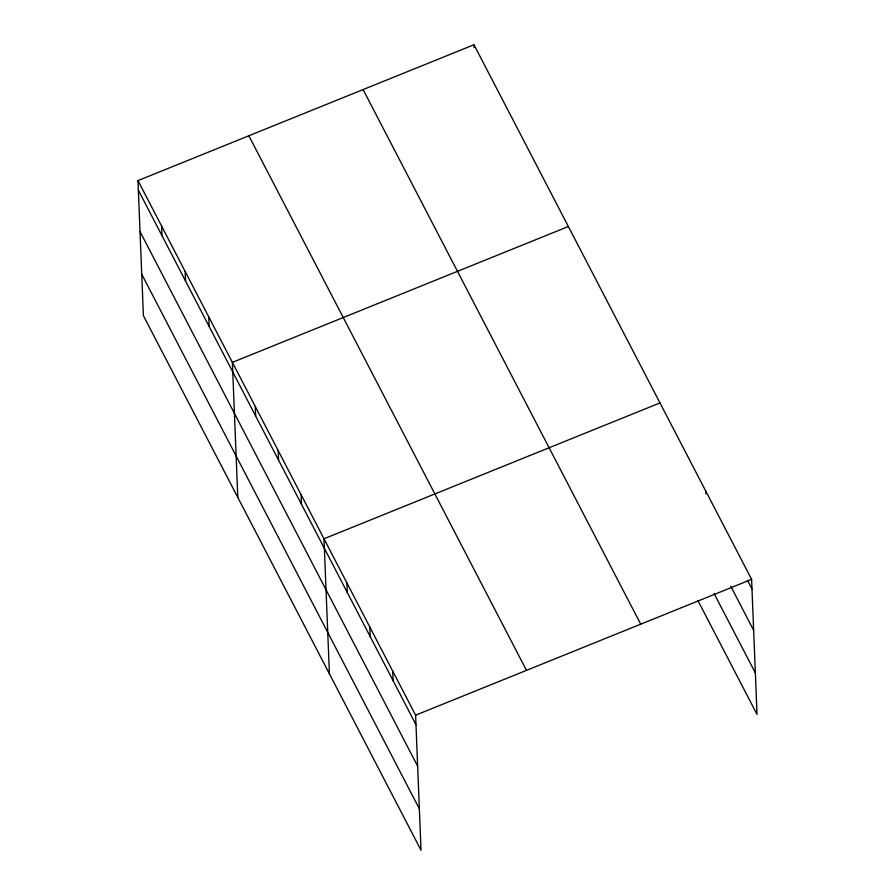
<?xml version="1.0" encoding="UTF-8"?>
<svg xmlns="http://www.w3.org/2000/svg" width="895" height="895" viewBox="0 0 895 895"><rect width="100%" height="100%" fill="white"/><g stroke="black" fill="none" stroke-linecap="round" stroke-linejoin="round"><path stroke-width="1.34" d="M137.975 180.6L415.604 715.194L421.03 850.25L143.401 315.655L137.975 180.6L473.97 44.75L751.599 579.345L757.025 714.4L697.854 600.467M568.359 226.513L232.376 362.363L237.801 497.419M659.973 402.929L323.99 538.779L329.416 673.834M415.604 715.194L751.599 579.345M747.526 580.34L751.979 588.921M730.745 586.225L753.646 630.326M713.997 593.363L755.358 672.984M363.09 89.578L640.719 624.173M248.855 135.771L526.484 670.366M138.367 190.187L415.996 724.771M140.023 231.592L417.652 766.187M141.746 274.25L419.375 808.845M705.786 491.131L705.898 493.872M473.97 44.75L474.081 47.491M392.704 671.093L393.095 680.67M369.803 626.981L370.183 636.569M346.891 582.88L347.282 592.468M301.089 494.678L301.47 504.254M278.177 450.577L278.569 460.153M255.276 406.464L255.668 416.052M208.77 316.919L209.161 326.507M185.175 271.487L185.556 281.064M161.581 226.043L161.961 235.631"/></g></svg>
